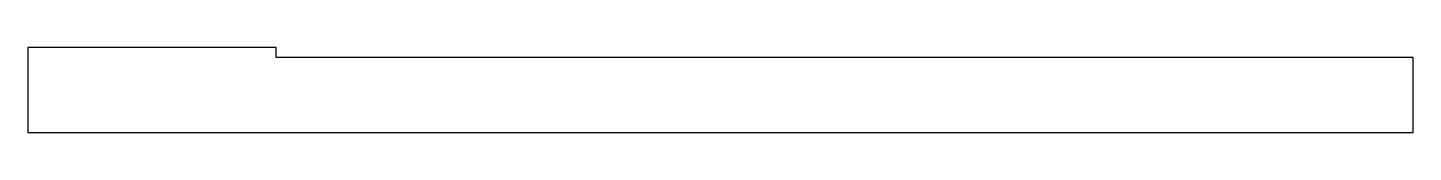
# Model space of a CAD drawing. Header units: millimetres. Extents: x 0 to 278, y 0 to 17.
import ezdxf

# ---------------------------------------------------------------- set-up
doc = ezdxf.new("R2010")
doc.units = ezdxf.units.MM

msp = doc.modelspace()

# ---------------------------------------------------------------- linework, layer by layer
for p, q in [((49.85, 17), (0, 17)), ((0, 17), (0, 0)), ((49.85, 15), (49.85, 17)), ((277.85, 15), (49.85, 15)), ((277.85, 0), (277.85, 15)), ((0, 0), (277.85, 0))]:
    msp.add_line(p, q)

doc.saveas('drawing.dxf')
